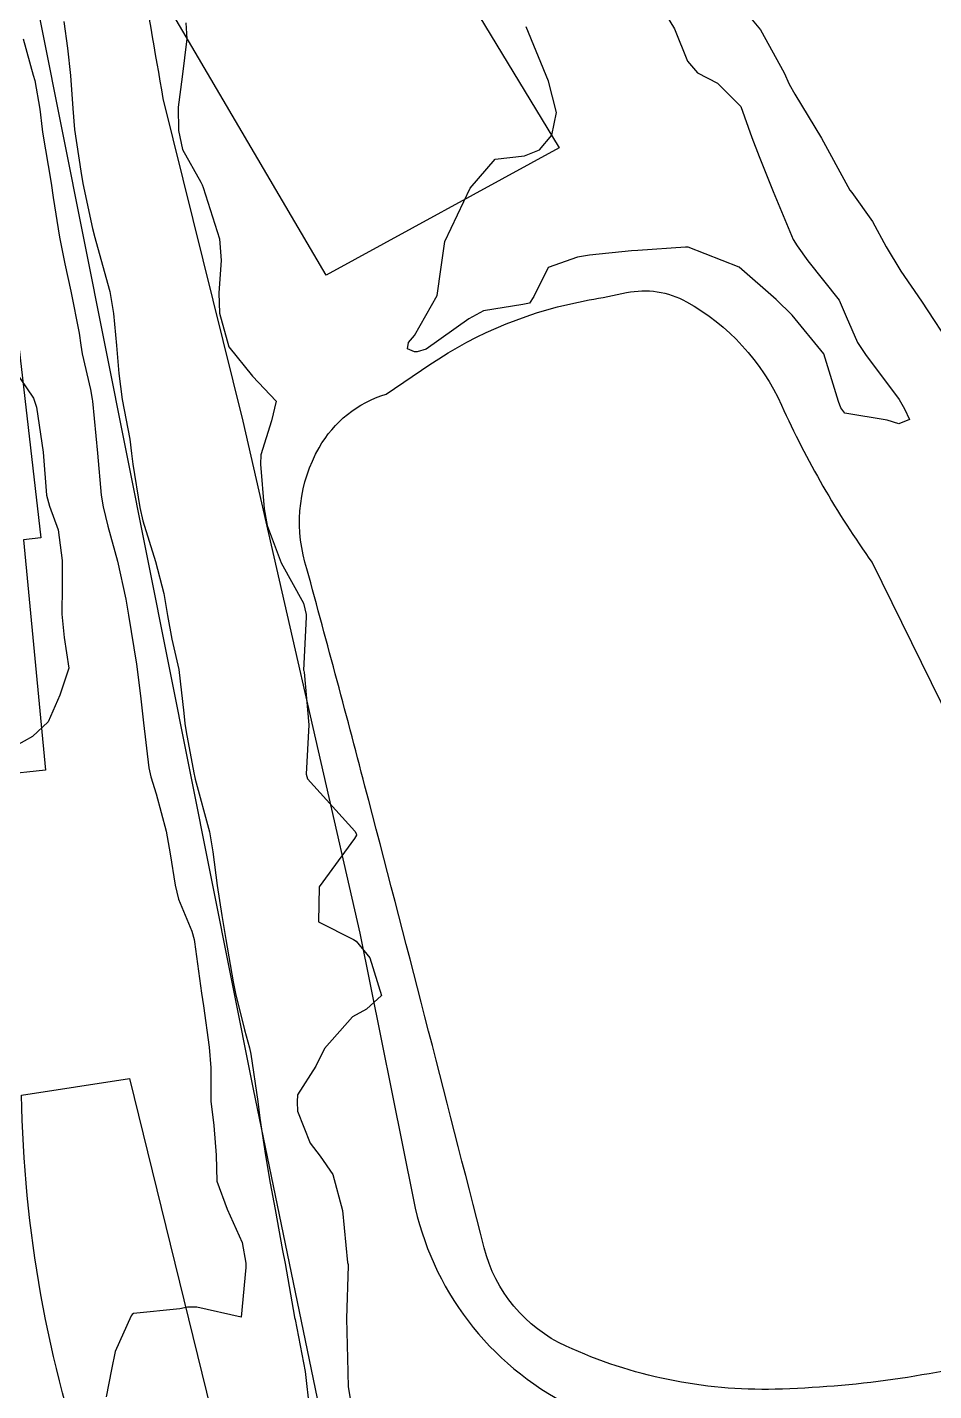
# Model space of a CAD drawing. Header units: metres. Extents: x 298520 to 308411, y 7433745 to 7450750.
# Drawn here: x 301149.2 to 301182.8, y 7442962.6 to 7443013.2 of the extents above; entities that cross this region are included whole.
import ezdxf

# ---------------------------------------------------------------- set-up
doc = ezdxf.new("R2010")
doc.units = ezdxf.units.M
doc.header["$LTSCALE"] = 10
doc.linetypes.add('DASHED', pattern=[0.75, 0.5, -0.25])
for name, color, linetype in [('Curvas de Nivel 1m', 11, 'Continuous'), ('Curvas de Nivel 5m', 15, 'Continuous'), ('Edificações', 30, 'Continuous'), ('Hidrografia', 140, 'Continuous'), ('Vias Primárias', 230, 'Continuous'), ('Vias Secundárias', 230, 'DASHED')]:
    doc.layers.add(name, color=color, linetype=linetype)

msp = doc.modelspace()

# ---------------------------------------------------------------- linework, layer by layer
at = {"layer": 'Curvas de Nivel 1m', "flags": 128}
for points, elevation in [([(301172.438, 7443014.447), (301173.225, 7443013.135), (301173.711, 7443011.929), (301174.084, 7443011.502), (301174.824, 7443011.113), (301175.69, 7443010.25), (301176.102, 7443009.096), (301176.368, 7443008.39), (301176.885, 7443007.088), (301177.635, 7443005.318), (301177.777, 7443005.079), (301178.177, 7443004.522), (301179.339, 7443003.063), (301179.597, 7443002.45), (301180.019, 7443001.486), (301180.312, 7443001.049), (301181.558, 7442999.38), (301181.761, 7442999.028), (301181.942, 7442998.633), (301181.547, 7442998.466), (301181.119, 7442998.607), (301179.551, 7442998.873), (301179.398, 7442999.062), (301179.317, 7442999.302), (301178.774, 7443001.068), (301177.597, 7443002.509), (301177.003, 7443003.086), (301175.621, 7443004.284), (301173.731, 7443005.029), (301173.631, 7443005.031), (301171.869, 7443004.908), (301171.629, 7443004.891), (301170.074, 7443004.726), (301169.625, 7443004.662), (301168.539, 7443004.271), (301168.007, 7443003.196), (301167.851, 7443002.947), (301167.6, 7443002.903), (301166.143, 7443002.669), (301165.594, 7443002.367), (301164.021, 7443001.243), (301163.687, 7443001.142), (301163.581, 7443001.146), (301163.32, 7443001.253), (301163.354, 7443001.484), (301163.588, 7443001.747), (301164.428, 7443003.238), (301164.574, 7443004.28), (301164.703, 7443005.234), (301165.653, 7443007.22), (301166.58, 7443008.294), (301167.665, 7443008.414), (301168.217, 7443008.645), (301168.673, 7443009.19), (301168.853, 7443010.02), (301168.551, 7443011.192), (301167.723, 7443013.2)], 686), ([(301150.572, 7443013.402), (301150.703, 7443012.41), (301150.815, 7443011.399), (301150.902, 7443010.18), (301150.972, 7443009.397), (301151.2, 7443007.852), (301151.282, 7443007.394), (301151.636, 7443005.726), (301151.72, 7443005.389), (301151.764, 7443005.256), (301152.283, 7443003.383), (301152.412, 7443002.564), (301152.525, 7443001.381), (301152.614, 7443000.338), (301152.737, 7442999.378), (301153.016, 7442997.901), (301153.088, 7442997.374), (301153.133, 7442996.978), (301153.387, 7442995.371), (301153.506, 7442994.876), (301153.974, 7442993.363), (301154.282, 7442992.169), (301154.413, 7442991.356), (301154.582, 7442990.481), (301154.835, 7442989.349), (301155.03, 7442987.735), (301155.061, 7442987.345), (301155.107, 7442987.041), (301155.395, 7442985.515), (301155.429, 7442985.34), (301155.445, 7442985.287), (301155.98, 7442983.334), (301156.104, 7442982.584), (301156.267, 7442981.331), (301156.432, 7442980.229), (301156.585, 7442979.327), (301156.859, 7442977.765), (301156.947, 7442977.323), (301157.28, 7442975.986), (301157.462, 7442975.318), (301157.509, 7442975.078), (301157.771, 7442973.315), (301157.85, 7442972.7), (301158.051, 7442971.312), (301158.232, 7442970.29), (301158.414, 7442969.308), (301158.69, 7442967.795), (301158.78, 7442967.304), (301159.132, 7442965.322), (301159.135, 7442965.3), (301159.152, 7442965.226), (301159.523, 7442963.294), (301159.683, 7442961.865)], 687), ([(301155.099, 7443013.349), (301155.132, 7443012.763), (301154.959, 7443011.351), (301154.819, 7443010.22), (301154.823, 7443009.353), (301154.972, 7443008.657), (301155.654, 7443007.443), (301155.708, 7443007.339), (301155.743, 7443007.248), (301156.35, 7443005.333), (301156.415, 7443004.538), (301156.324, 7443003.333), (301156.345, 7443002.583), (301156.699, 7443001.329), (301157.572, 7443000.239), (301158.45, 7442999.311), (301158.282, 7442998.583), (301157.88, 7442997.317), (301157.866, 7442996.98), (301158.001, 7442995.315), (301158.12, 7442994.697), (301158.633, 7442993.308), (301159.468, 7442991.812), (301159.559, 7442991.394), (301159.561, 7442991.299), (301159.467, 7442989.324), (301159.471, 7442989.3), (301159.485, 7442989.257), (301159.663, 7442987.296), (301159.56, 7442985.463), (301159.61, 7442985.297), (301161.364, 7442983.354), (301161.413, 7442983.269), (301161.426, 7442983.206), (301161.361, 7442983.078), (301160.048, 7442981.289), (301160.024, 7442979.984), (301161.324, 7442979.33), (301161.414, 7442979.269), (301161.921, 7442978.656), (301162.361, 7442977.259), (301161.803, 7442976.75), (301161.285, 7442976.466), (301160.241, 7442975.285), (301159.923, 7442974.63), (301159.247, 7442973.573), (301159.229, 7442973.314), (301159.239, 7442972.957), (301159.714, 7442971.779), (301160.081, 7442971.287), (301160.55, 7442970.614), (301160.911, 7442969.274), (301161.095, 7442967.351), (301161.117, 7442967.271), (301161.126, 7442967.225), (301161.061, 7442965.271), (301161.103, 7442963.291), (301161.109, 7442963.27), (301161.106, 7442963.253), (301161.117, 7442962.727), (301161.373, 7442961.267)], 686), ([(301149.059, 7443012.762), (301149.438, 7443011.414), (301149.497, 7443011.21), (301149.684, 7443010.152), (301149.77, 7443009.409), (301149.784, 7443009.297), (301150.099, 7443007.406), (301150.182, 7443006.87), (301150.409, 7443005.402), (301150.614, 7443004.404), (301150.829, 7443003.398), (301151.14, 7443001.842), (301151.209, 7443001.394), (301151.258, 7443001.074), (301151.566, 7442999.747), (301151.629, 7442999.389), (301151.638, 7442999.313), (301151.816, 7442997.387), (301151.959, 7442995.827), (301152.028, 7442995.385), (301152.209, 7442994.676), (301152.566, 7442993.379), (301152.877, 7442991.968), (301152.969, 7442991.375), (301153.266, 7442989.551), (301153.293, 7442989.372), (301153.426, 7442988.26), (301153.525, 7442987.368), (301153.73, 7442985.699), (301153.803, 7442985.364), (301153.999, 7442984.745), (301154.37, 7442983.355), (301154.52, 7442982.517), (301154.701, 7442981.35), (301154.823, 7442980.833), (301155.326, 7442979.639), (301155.405, 7442979.339), (301155.42, 7442979.241), (301155.684, 7442977.336), (301155.754, 7442976.87), (301155.964, 7442975.333), (301156.02, 7442974.574), (301156.028, 7442973.332), (301156.139, 7442972.425), (301156.222, 7442971.33), (301156.248, 7442970.37), (301156.638, 7442969.328), (301157.184, 7442968.089), (301157.324, 7442967.318), (301157.327, 7442967.163), (301157.153, 7442965.32), (301155.503, 7442965.691), (301155.156, 7442965.688), (301154.881, 7442965.627), (301153.154, 7442965.447), (301153.104, 7442965.419), (301153.069, 7442965.371), (301152.477, 7442964.039), (301152.338, 7442963.378), (301152.137, 7442962.36)], 688), ([(301148.689, 7443000.538), (301149.45, 7442999.421), (301149.558, 7442999.091), (301149.805, 7442997.416), (301149.931, 7442995.828), (301150.036, 7442995.412), (301150.367, 7442994.54), (301150.511, 7442993.405), (301150.512, 7442992.443), (301150.501, 7442991.404), (301150.587, 7442990.536), (301150.756, 7442989.4), (301150.427, 7442988.406), (301149.987, 7442987.411), (301149.407, 7442986.862), (301148.488, 7442986.343)], 689)]:
    msp.add_lwpolyline(points, dxfattribs=dict(at, elevation=elevation))
at = {"layer": 'Curvas de Nivel 5m', "elevation": 685, "flags": 128}
msp.add_lwpolyline([(301175.735, 7443013.911), (301176.414, 7443013.093), (301177.295, 7443011.496), (301177.485, 7443011.082), (301177.697, 7443010.703), (301178.676, 7443009.07), (301179.655, 7443007.28), (301179.737, 7443007.142), (301179.808, 7443007.058), (301180.579, 7443005.983), (301181.086, 7443005.038), (301181.619, 7443004.133), (301182.387, 7443003.022), (301183.585, 7443001.189)], dxfattribs=at)
at = {"layer": 'Edificações'}
for points in [[(301153.877, 7443015.346), (301155.949, 7443016.563), (301162.188, 7443019.875), (301168.948, 7443008.713), (301160.306, 7443003.993), (301153.696, 7443015.245)], [(301137.099, 7443000.47), (301140.724, 7443000.833), (301140.516, 7443002.91), (301148.66, 7443003.506), (301149.718, 7442994.245), (301149.077, 7442994.172), (301149.897, 7442985.619), (301146.64, 7442985.276), (301145.062, 7442983.115), (301137.373, 7442982.668), (301137.964, 7442975.345), (301131.207, 7442974.858), (301130.776, 7442982.082), (301132.789, 7442982.202), (301132.307, 7442990.261), (301136.538, 7442990.514), (301136.388, 7442993.03), (301137.91, 7442993.121), (301137.329, 7442998.986)]]:
    msp.add_lwpolyline(points, close=True, dxfattribs=at)
at = {"layer": 'Hidrografia'}
msp.add_lwpolyline([(301162.527, 7442999.572), (301164.15, 7443000.668, -0.104587), (301170.06, 7443003.068, 0.007671), (301171.451, 7443003.34, -0.180906), (301173.667, 7443003.005, -0.161177), (301177.199, 7442999.163, 0.04946), (301180.564, 7442993.319), (301184.567, 7442985.166), (301188.18, 7442977.717), (301189.63, 7442974.018), (301190.368, 7442971.196, -0.29208), (301188.47, 7442965.322, -0.108907), (301185.621, 7442963.864, -0.057982), (301176.964, 7442962.642, -0.114232), (301169.207, 7442964.24, -0.226602), (301166.163, 7442967.895, 0.001748), (301161.745, 7442985.029, 0.003011), (301159.517, 7442993.343, -0.198287), (301160.044, 7442997.585, -0.19275)], format="xyb", close=True, dxfattribs=at)
at = {"layer": 'Vias Primárias'}
for points in [[(301147.124, 7443043.658, -0.033549), (301152.474, 7443021.018, 0.00134), (301154.248, 7443010.54), (301157.21, 7442998.576), (301161.557, 7442979.571), (301163.544, 7442969.665, 0.230198), (301169.351, 7442962.034, 0.125476), (301171.01, 7442961.667, -0.051736), (301174.325, 7442961.428, -0.004428), (301184.001, 7442959.626, -0.090906), (301192.291, 7442956.369, -0.034578), (301203.494, 7442948.291, 0.229539), (301207.922, 7442947.195, -0.119578)], [(301155.352, 7442889.721), (301157.712, 7442904.368), (301160.316, 7442915.913, 0.197626), (301160.169, 7442916.78, 0.459479), (301158.108, 7442917.093), (301160.802, 7442928.788), (301158.164, 7442935.558), (301158.502, 7442937.377, 0.092014), (301158.502, 7442941.652, 0.067691), (301157.161, 7442945.716, -0.028636), (301151.623, 7442958.94, -0.081298), (301149.007, 7442973.556), (301153.007, 7442974.177), (301157.552, 7442955.676, 0.180418), (301158.906, 7442953.688, 0.61466), (301161.422, 7442955.019), (301160.497, 7442959.787), (301157.604, 7442973.778), (301145.804, 7443032.986)]]:
    msp.add_lwpolyline(points, format="xyb", dxfattribs=at)
at = {"layer": 'Vias Secundárias'}
msp.add_lwpolyline([(301465.55, 7442973.319, 0), (301478.59, 7442967.28, -0.011668)], format="xyb", dxfattribs=at)

doc.saveas('drawing.dxf')
